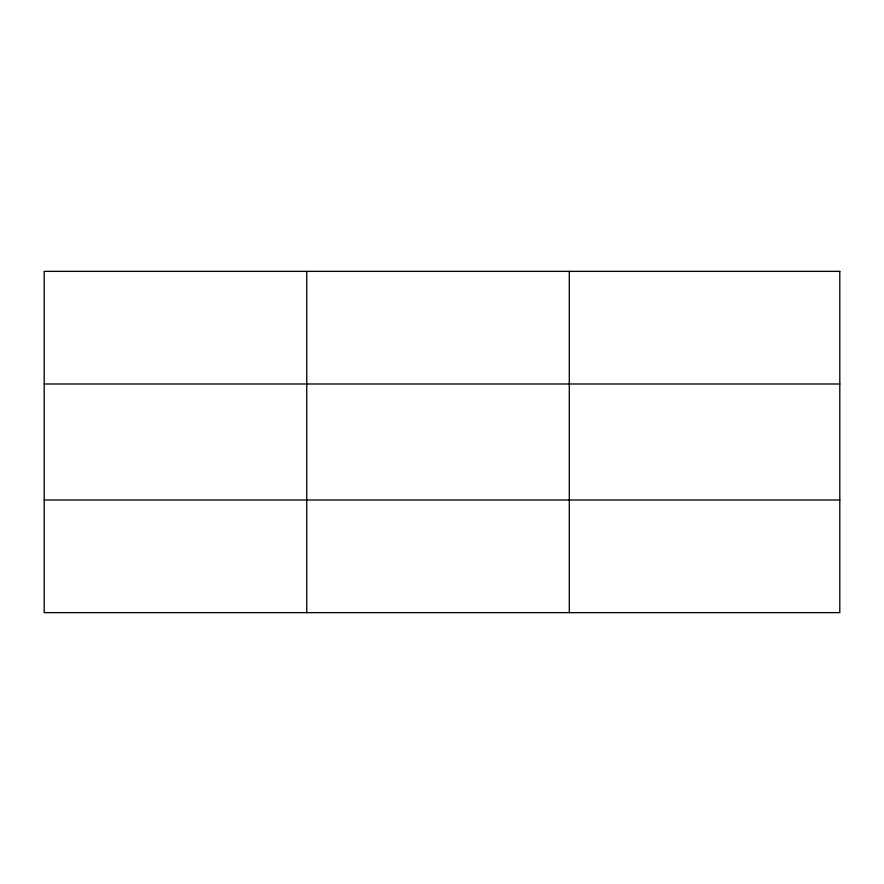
<?xml version="1.0" encoding="UTF-8"?>
<svg xmlns="http://www.w3.org/2000/svg" width="884" height="884" viewBox="0 0 884 884"><rect width="100%" height="100%" fill="white"/><g stroke="black" fill="none" stroke-linecap="round" stroke-linejoin="round"><path stroke-width="1.33" d="M306.748 271.366L306.748 612.634M569.296 271.366L569.296 612.634M44.2 383.988L839.8 383.988M44.2 500.012L839.8 500.012M839.8 271.366L839.8 612.634L44.2 612.634L44.2 271.366L839.8 271.366"/></g></svg>
